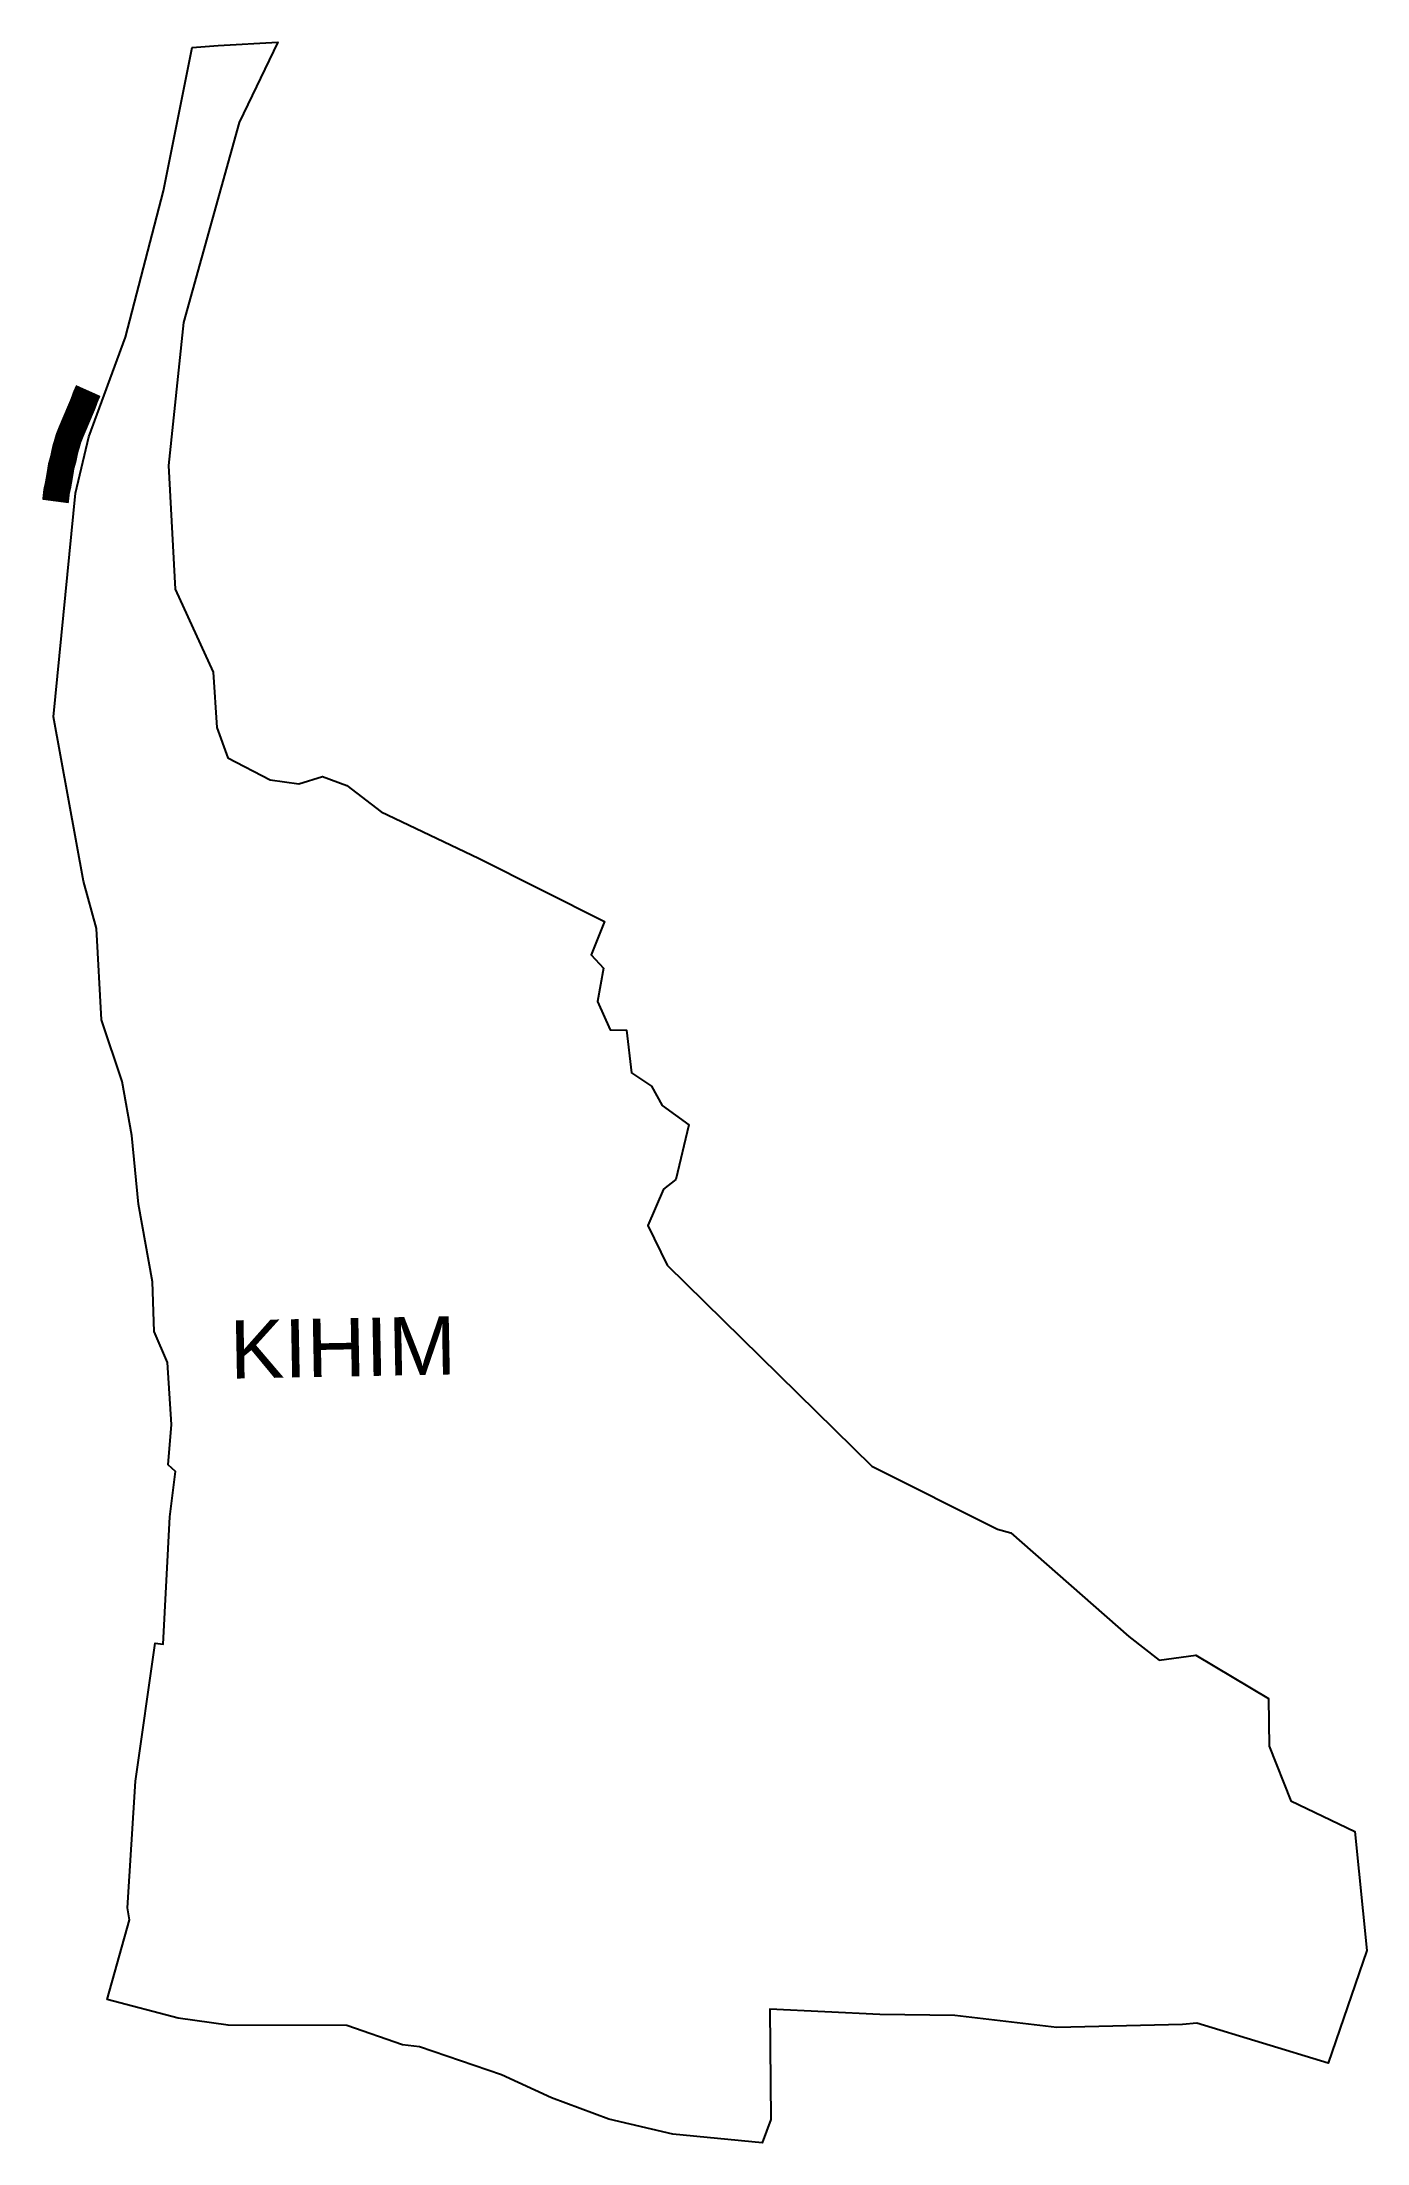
# Model space of a CAD drawing. Header units: metres. Extents: x 274686 to 277157, y 2070875 to 2074795.
import ezdxf

# ---------------------------------------------------------------- set-up
doc = ezdxf.new("R2010")
doc.units = ezdxf.units.M
for name, color, linetype in [('ARTIFICIALLY PROTECTED', 10, 'Continuous'), ('village', 3, 'Continuous'), ('VILLAGE NAME', 250, 'Continuous')]:
    doc.layers.add(name, color=color, linetype=linetype)
doc.styles.get("Standard").update_dxf_attribs({"font": 'simplex.shx'})

msp = doc.modelspace()

# ---------------------------------------------------------------- linework, layer by layer
at = {"layer": 'ARTIFICIALLY PROTECTED', "const_width": 50, "flags": 128}
msp.add_lwpolyline([(274772.1, 2074145.1), (274767, 2074133.7), (274762.5, 2074121), (274754.3, 2074101.7), (274746.4, 2074083), (274741.4, 2074071.3), (274738.4, 2074063.9), (274735.2, 2074056), (274732.8, 2074047.3), (274729.7, 2074037.3), (274727.6, 2074028), (274725.5, 2074017.6), (274721.6, 2074004), (274719.6, 2073991.3), (274717.8, 2073980.6), (274715.6, 2073968.2), (274713, 2073957), (274711.3, 2073941.9), (274710.8, 2073938.1)], dxfattribs=at)
at = {"layer": 'village', "flags": 128}
msp.add_lwpolyline([(275053.7, 2074645.5), (274949.4, 2074271.8)], dxfattribs=at)
at = {"layer": 'village'}
for points in [[(277157.4, 2071234.4, 0), (277085, 2071024, 0), (276839.9, 2071098.6, 0), (276813.3, 2071095.9, 0), (276578.8, 2071090.4, 0), (276388.8, 2071112.6, 0), (276248.4, 2071114.6, 0), (276043.3, 2071124.5, 0), (276045.4, 2070918.6, 0), (276028.9, 2070875, 0), (275862.6, 2070891.3, 0), (275743.2, 2070919.6, 0), (275636.1, 2070959.3, 0), (275543.1, 2071001.9, 0), (275389.9, 2071054.6, 0), (275358.5, 2071058.1, 0), (275254.5, 2071094.2, 0), (275032.9, 2071094.6, 0), (274939.6, 2071107.9, 0), (274807.4, 2071142.9, 0), (274848.7, 2071291.4, 0), (274845.1, 2071313.5, 0), (274860.4, 2071550.3, 0), (274897.1, 2071807.7, 0), (274911.8, 2071805.7, 0), (274924.5, 2072043.6, 0), (274934.9, 2072128.3, 0), (274921.2, 2072140.7, 0), (274927.2, 2072215.4, 0), (274919.9, 2072331.1, 0), (274895.1, 2072389.3, 0), (274892.1, 2072481.8, 0), (274865.9, 2072626.8, 0), (274853.6, 2072755.1, 0), (274835.5, 2072855.6, 0), (274796.7, 2072970.7, 0), (274787.7, 2073141, 0), (274763.1, 2073229.3, 0), (274707.2, 2073536.1, 0), (274748.4, 2073953.3, 0), (274773.3, 2074058.7, 0), (274841.6, 2074244.8, 0), (274912.6, 2074517.5, 0), (274966, 2074785.3, 0), (275014.2, 2074788.7, 0), (275125.8, 2074795.4, 0), (275053.7, 2074645.5, 0)], [(274949.4, 2074271.8, 0), (274921.9, 2074005.1, 0), (274934, 2073774.4, 0), (275004.9, 2073619.5, 0), (275011.8, 2073516.5, 0), (275032.1, 2073459.5, 0), (275111.4, 2073418.6, 0), (275164.7, 2073411.1, 0), (275209.3, 2073424.9, 0), (275254.3, 2073408, 0), (275318.6, 2073359.2, 0), (275500.2, 2073272.6, 0), (275735.3, 2073154.6, 0), (275710.1, 2073092.2, 0), (275732.9, 2073067.4, 0), (275721.7, 2073004.8, 0), (275745.5, 2072952, 0), (275776, 2072951.4, 0), (275785.5, 2072871.7, 0), (275822.6, 2072847.3, 0), (275842.7, 2072811, 0), (275892.3, 2072774.6, 0), (275868.4, 2072672.9, 0), (275845.1, 2072654.9, 0), (275815.7, 2072587.1, 0), (275852.2, 2072513.3, 0), (276234, 2072137.8, 0), (276468.1, 2072020.6, 0), (276493.2, 2072013.3, 0), (276713.4, 2071820.3, 0), (276769.8, 2071775.7, 0), (276838.4, 2071785.2, 0), (276974, 2071704.6, 0), (276974.8, 2071615.5, 0), (277015.3, 2071513.3, 0), (277135, 2071456.2, 0), (277157.4, 2071234.4, 0)]]:
    msp.add_polyline3d(points, dxfattribs=at)

# ---------------------------------------------------------------- texts
at = {"layer": 'VILLAGE NAME', "insert": (275035, 2072409.9), "char_height": 108.748, "attachment_point": 1, "rotation": 1.1028}
msp.add_mtext_dynamic_manual_height_columns('{\\fArial|b0|i0|c0|p34;KIHIM }', width=726.929, gutter_width=543.7, heights=[0], dxfattribs=at)

doc.saveas('drawing.dxf')
